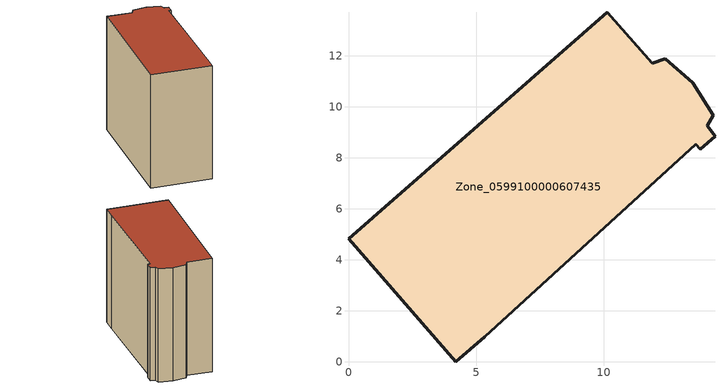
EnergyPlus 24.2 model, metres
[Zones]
Zone_0599100000607435
 floor ground (C_G): 13.79,8.35 13.62,8.54 5.33,0.98 4.21,0 0,4.83 10.15,13.72 11.91,11.71 12.41,11.89 13.5,10.95 14.31,9.68 14.07,9.27 14.37,8.86 z0
 wall outside (C_F): 13.79,8.35 14.37,8.86 14.07,9.27 14.31,9.68 13.5,10.95 12.41,11.89 11.91,11.71 10.15,13.72 0,4.83 4.21,0 5.33,0.98 13.62,8.54 13.79,8.35 z0:12.52
 roof outside (C_R): 13.62,8.54 13.79,8.35 14.37,8.86 14.07,9.27 14.31,9.68 13.5,10.95 12.41,11.89 11.91,11.71 10.15,13.72 0,4.83 4.21,0 5.33,0.98 z12.52
[BUILDING]
Pand.0599100000607435: North Axis=0; Terrain=City; Loads Convergence Tolerance Value=0.04; Temperature Convergence Tolerance Value=0.4; Solar Distribution=FullExterior; Maximum Number of Warmup Days=25; Minimum Number of Warmup Days=1
[Site:Location]
Rotterdam.The.Hague.AP_ZH_NLD Design_Conditions: Latitude=51.96; Longitude=4.45; Time Zone=1; Elevation=-4.5
[SITE:GROUNDTEMPERATURE:BUILDINGSURFACE]
18, 18, 18, 18, 18, 18, 18, 18, 18, 18, 18, 18
[MATERIAL] Thermal Absorptance=0.9; Solar Absorptance=0.7; Visible Absorptance=0.7
Name | Roughness | Thickness | Conductivity | Density | Specific Heat
G.TI.1946 | MediumSmooth | 0.15 | 1 | 540 | 1210
F.TI.1946 | Rough | 0.3 | 0.857143 | 1920 | 840
R.TI.1946 | MediumRough | 0.2 | 0.1 | 1500 | 1000
[CONSTRUCTION]
C_G: G.TI.1946
C_F: F.TI.1946
C_R: R.TI.1946
[ZONE]
Zone_0599100000607435: Type=1; Multiplier=1; Ceiling Height=Autocalculate; Volume=Autocalculate; Floor Area=autocalculate; Part of Total Floor Area=Yes
[ZONEINFILTRATION:DESIGNFLOWRATE]
Infil_Zone_0599100000607435: Zone or ZoneList or Space or SpaceList=Zone_0599100000607435; Schedule=AlwaysOn; Design Flow Rate Calculation Method=Flow/Area; Flow Rate per Floor Area=0.003; Constant Term Coefficient=1; Temperature Term Coefficient=0; Velocity Term Coefficient=0; Velocity Squared Term Coefficient=0
[HVACTEMPLATE:ZONE:IDEALLOADSAIRSYSTEM]
Zone_0599100000607435: Maximum Heating Supply Air Temperature=50; Minimum Cooling Supply Air Temperature=13; Maximum Heating Supply Air Humidity Ratio=0.0156; Minimum Cooling Supply Air Humidity Ratio=0.0077; Heating Limit=NoLimit; Cooling Limit=NoLimit; Dehumidification Control Type=ConstantSensibleHeatRatio; Cooling Sensible Heat Ratio=0.7; Dehumidification Setpoint=60; Humidification Control Type=None; Humidification Setpoint=30; Outdoor Air Method=None; Outdoor Air Flow Rate per Person=0.00944; Outdoor Air Flow Rate per Zone Floor Area=0; Outdoor Air Flow Rate per Zone=0; Demand Controlled Ventilation Type=None; Outdoor Air Economizer Type=NoEconomizer; Heat Recovery Type=None; Sensible Heat Recovery Effectiveness=0.7; Latent Heat Recovery Effectiveness=0.65
[ZONECONTROL:THERMOSTAT]
ThermostatControl_Zone_0599100000607435: Zone or ZoneList=Zone_0599100000607435; Control Type Schedule=DualSetpointControlType; Control 1=Thermostat_Zone_0599100000607435; Temperature Difference Between Cutout And Setpoint=0
[THERMOSTATSETPOINT:DUALSETPOINT]
Thermostat_Zone_0599100000607435: Heating Setpoint Temperature Schedule=HeatingSetpoint_Zone_0599100000607435; Cooling Setpoint Temperature Schedule=CoolingSetpoint_Zone_0599100000607435
[SCHEDULE:COMPACT]
HeatingSetpoint_Zone_0599100000607435: Through: 12/31, For: AllDays, Until: 24:00, 21
CoolingSetpoint_Zone_0599100000607435: Through: 12/31, For: AllDays, Until: 24:00, 24
DualSetpointControlType: Through: 12/31, For: AllDays, Until: 24:00, 4
AlwaysOn: Through: 12/31, For: AllDays, Until: 24:00, 1
